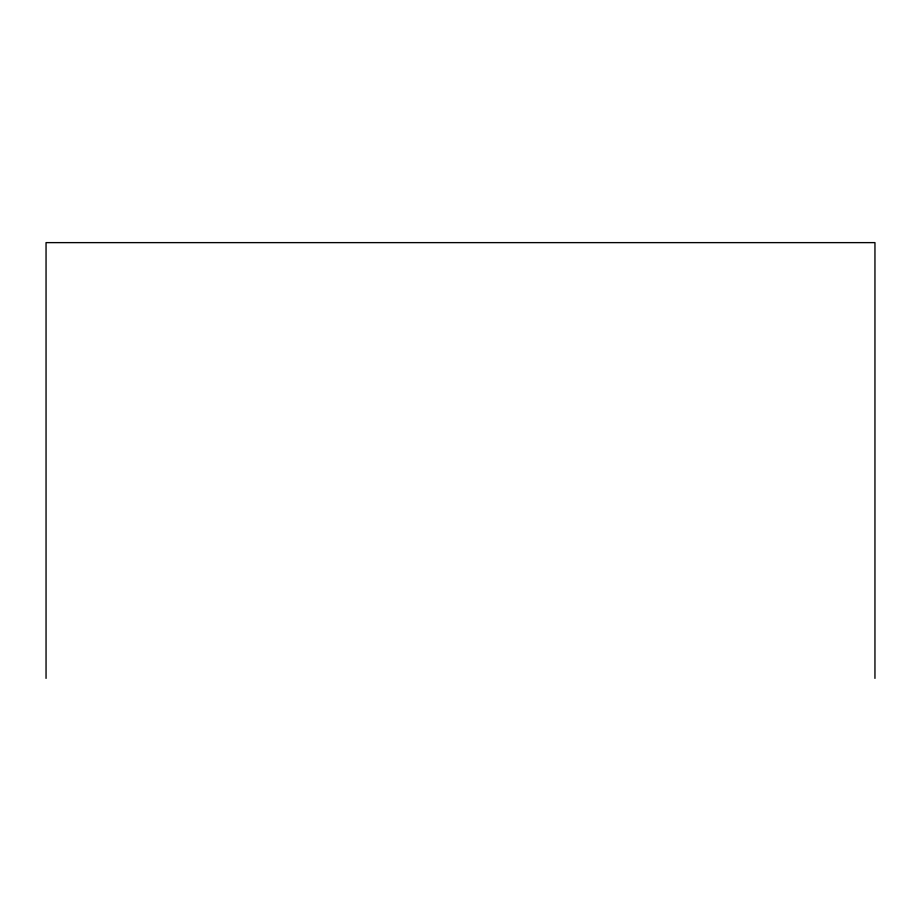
<?xml version="1.0" encoding="UTF-8"?>
<svg xmlns="http://www.w3.org/2000/svg" width="921" height="921" viewBox="0 0 921 921"><rect width="100%" height="100%" fill="white"/><g stroke="black" fill="none" stroke-linecap="round" stroke-linejoin="round"><path stroke-width="1.38" d="M874.95 678.374L874.95 242.626L46.05 242.626L46.05 678.374"/></g></svg>
